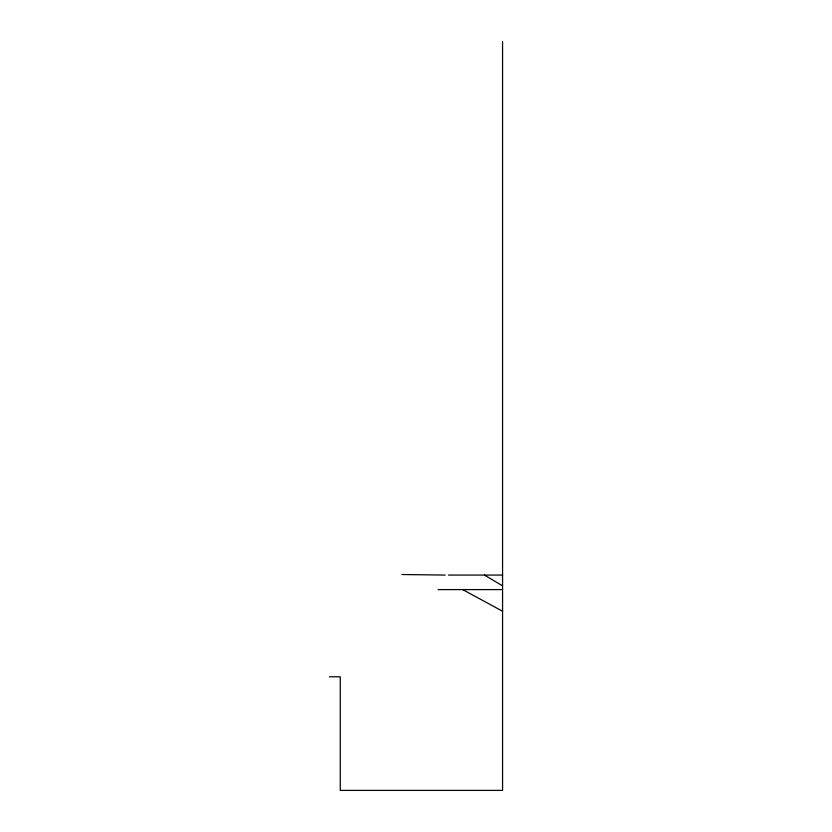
<?xml version="1.0" encoding="UTF-8"?>
<svg xmlns="http://www.w3.org/2000/svg" width="832" height="832" viewBox="0 0 832 832"><rect width="100%" height="100%" fill="white"/><g stroke="black" fill="none" stroke-linecap="round" stroke-linejoin="round"><path stroke-width="1.25" d="M448.458 575.068L502.57 575.068M438.079 589.607L502.57 589.607M329.43 676.78L340.257 676.78L340.257 790.4L502.57 790.4L502.57 41.6M401.939 574.517L445.214 575.068M462.727 589.607L502.57 611.25M484.505 575.068L502.57 585.884"/></g></svg>
